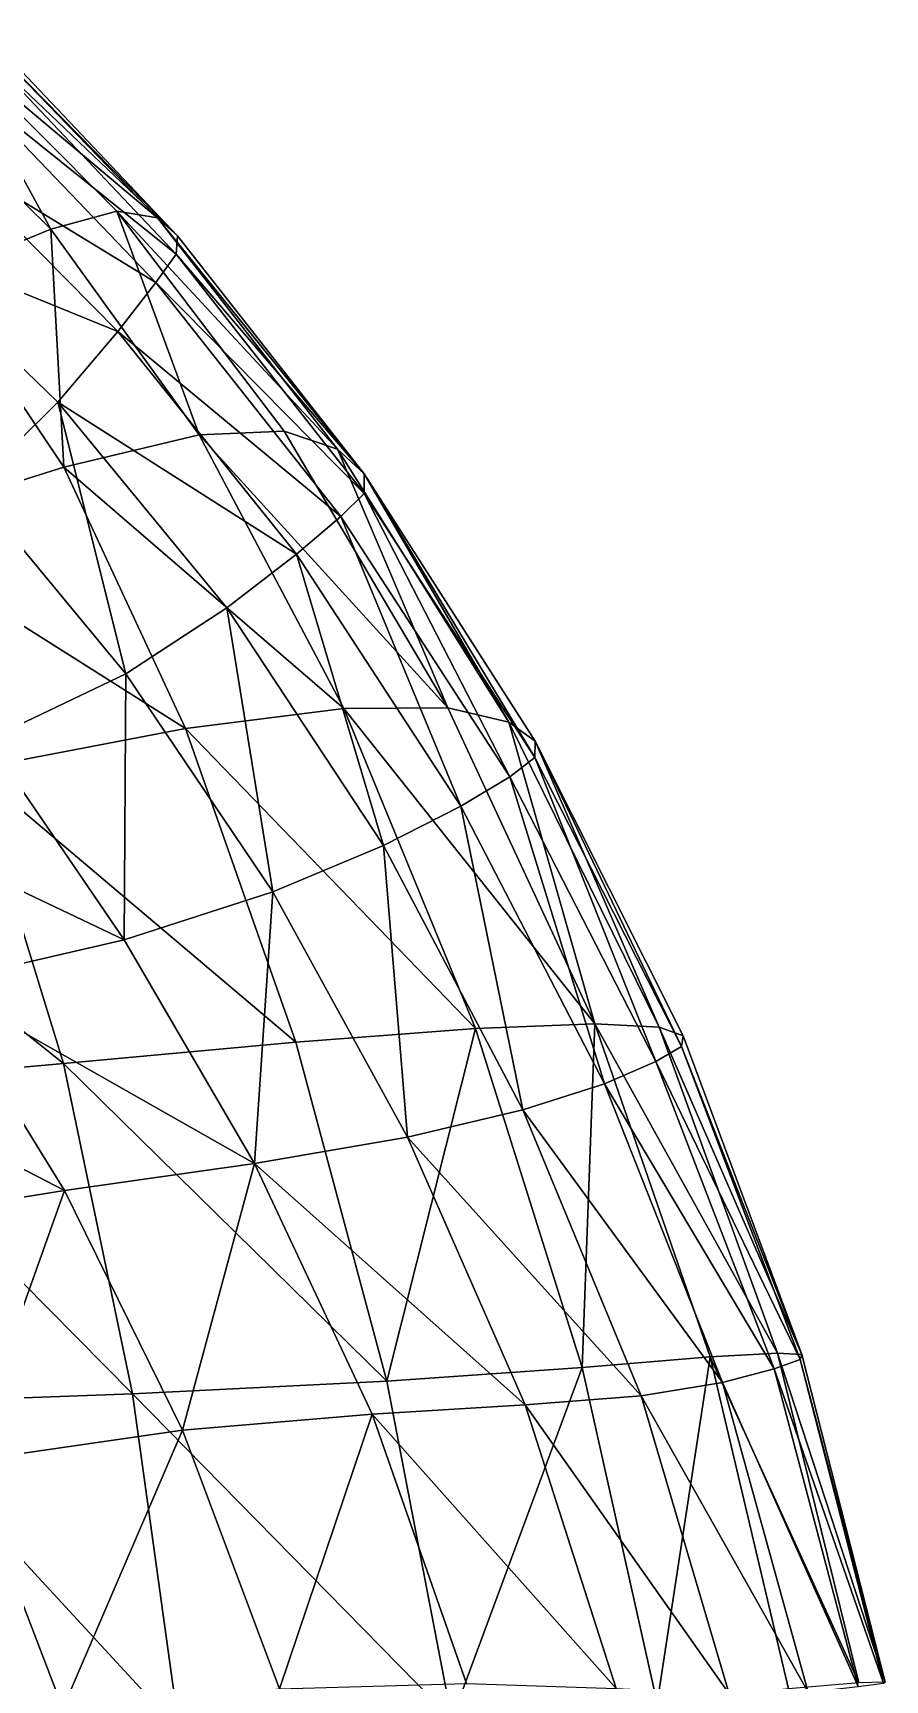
# Model space of a CAD drawing. Extents: x -25.2 to 25.3, y -25.7 to 25.2.
# Drawn here: x 15.3 to 24.63, y 2.43 to 20.47 of the extents above; entities that cross this region are included whole.
import ezdxf

# ---------------------------------------------------------------- set-up
doc = ezdxf.new("R2010")
doc.units = 0

msp = doc.modelspace()

# ---------------------------------------------------------------- linework, layer by layer
for points in [[(14.373, 20.367, -61.978), (14.7, 20.471, -60.329), (16.663, 18.446, -60.371)], [(14.7, 20.471, -60.329), (14.84, 20.4, -58.565), (16.881, 18.251, -58.542)], [(14.7, 20.471, -60.329), (16.881, 18.251, -58.542), (16.663, 18.446, -60.371)], [(14.8, 20.229, -56.657), (16.881, 18.251, -58.542), (14.84, 20.4, -58.565)], [(15.494, 18.321, -63.689), (13.8, 19.992, -63.525), (14.373, 20.367, -61.978)], [(15.494, 18.321, -63.689), (14.373, 20.367, -61.978), (16.215, 18.518, -62.099)], [(14.373, 20.367, -61.978), (16.663, 18.446, -60.371), (16.215, 18.518, -62.099)], [(14.604, 19.862, -54.669), (16.865, 18.047, -56.625), (14.8, 20.229, -56.657)], [(14.8, 20.229, -56.657), (16.865, 18.047, -56.625), (16.881, 18.251, -58.542)], [(14.236, 17.804, -64.993), (13.8, 19.992, -63.525), (15.494, 18.321, -63.689)], [(16.642, 17.738, -54.658), (14.604, 19.862, -54.669), (14.26, 19.192, -52.703)], [(14.604, 19.862, -54.669), (16.642, 17.738, -54.658), (16.865, 18.047, -56.625)], [(16.228, 17.201, -52.704), (14.26, 19.192, -52.703), (13.714, 18.224, -50.915)], [(16.642, 17.738, -54.658), (14.26, 19.192, -52.703), (16.228, 17.201, -52.704)], [(17.119, 16.07, -63.887), (15.494, 18.321, -63.689), (16.215, 18.518, -62.099)], [(17.119, 16.07, -63.887), (16.215, 18.518, -62.099), (18.048, 16.11, -62.257)], [(16.215, 18.518, -62.099), (16.663, 18.446, -60.371), (18.634, 15.913, -60.447)], [(16.215, 18.518, -62.099), (18.634, 15.913, -60.447), (18.048, 16.11, -62.257)], [(16.663, 18.446, -60.371), (16.881, 18.251, -58.542), (18.923, 15.642, -58.544)], [(16.663, 18.446, -60.371), (18.923, 15.642, -58.544), (18.634, 15.913, -60.447)], [(16.228, 17.201, -52.704), (13.714, 18.224, -50.915), (15.572, 16.429, -50.91)], [(14.626, 15.492, -49.431), (15.572, 16.429, -50.91), (13.714, 18.224, -50.915)], [(15.636, 15.715, -65.192), (14.236, 17.804, -64.993), (15.494, 18.321, -63.689)], [(15.636, 15.715, -65.192), (15.494, 18.321, -63.689), (17.119, 16.07, -63.887)], [(16.865, 18.047, -56.625), (18.923, 15.642, -58.544), (16.881, 18.251, -58.542)], [(16.642, 17.738, -54.658), (18.924, 15.428, -56.606), (16.865, 18.047, -56.625)], [(16.865, 18.047, -56.625), (18.924, 15.428, -56.606), (18.923, 15.642, -58.544)], [(13.503, 15.043, -66.052), (14.236, 17.804, -64.993), (15.636, 15.715, -65.192)], [(18.67, 15.177, -54.638), (16.642, 17.738, -54.658), (16.228, 17.201, -52.704)], [(16.642, 17.738, -54.658), (18.67, 15.177, -54.638), (18.924, 15.428, -56.606)], [(18.184, 14.764, -52.664), (16.228, 17.201, -52.704), (15.572, 16.429, -50.91)], [(18.67, 15.177, -54.638), (16.228, 17.201, -52.704), (18.184, 14.764, -52.664)], [(16.316, 13.452, -49.294), (15.572, 16.429, -50.91), (14.626, 15.492, -49.431)], [(18.184, 14.764, -52.664), (15.572, 16.429, -50.91), (17.42, 14.177, -50.831)], [(16.316, 13.452, -49.294), (17.42, 14.177, -50.831), (15.572, 16.429, -50.91)], [(15.636, 15.715, -65.192), (17.119, 16.07, -63.887), (18.703, 13.075, -64.105)], [(17.119, 16.07, -63.887), (18.048, 16.11, -62.257), (19.842, 13.08, -62.428)], [(17.119, 16.07, -63.887), (19.842, 13.08, -62.428), (18.703, 13.075, -64.105)], [(19.842, 13.08, -62.428), (18.048, 16.11, -62.257), (18.634, 15.913, -60.447)], [(19.842, 13.08, -62.428), (18.634, 15.913, -60.447), (20.507, 12.924, -60.55)], [(20.507, 12.924, -60.55), (18.634, 15.913, -60.447), (18.923, 15.642, -58.544)], [(16.969, 12.853, -65.414), (13.503, 15.043, -66.052), (15.636, 15.715, -65.192)], [(15.636, 15.715, -65.192), (18.703, 13.075, -64.105), (16.969, 12.853, -65.414)], [(20.793, 12.535, -56.615), (20.798, 12.714, -58.587), (18.923, 15.642, -58.544)], [(20.793, 12.535, -56.615), (18.923, 15.642, -58.544), (18.924, 15.428, -56.606)], [(20.507, 12.924, -60.55), (18.923, 15.642, -58.544), (20.798, 12.714, -58.587)], [(14.802, 12.732, -48.099), (16.316, 13.452, -49.294), (14.626, 15.492, -49.431)], [(20.52, 12.325, -54.617), (18.924, 15.428, -56.606), (18.67, 15.177, -54.638)], [(20.52, 12.325, -54.617), (20.793, 12.535, -56.615), (18.924, 15.428, -56.606)], [(19.981, 12.004, -52.589), (18.67, 15.177, -54.638), (18.184, 14.764, -52.664)], [(19.981, 12.004, -52.589), (20.52, 12.325, -54.617), (18.67, 15.177, -54.638)], [(16.969, 12.853, -65.414), (14.642, 12.41, -66.229), (13.503, 15.043, -66.052)], [(19.135, 11.573, -50.697), (18.184, 14.764, -52.664), (17.42, 14.177, -50.831)], [(19.135, 11.573, -50.697), (19.981, 12.004, -52.589), (18.184, 14.764, -52.664)], [(17.926, 11.064, -49.109), (17.42, 14.177, -50.831), (16.316, 13.452, -49.294)], [(17.926, 11.064, -49.109), (19.135, 11.573, -50.697), (17.42, 14.177, -50.831)], [(16.296, 10.539, -47.864), (16.316, 13.452, -49.294), (14.802, 12.732, -48.099)], [(16.296, 10.539, -47.864), (17.926, 11.064, -49.109), (16.316, 13.452, -49.294)], [(16.969, 12.853, -65.414), (18.703, 13.075, -64.105), (20.142, 9.568, -64.274)], [(18.703, 13.075, -64.105), (19.842, 13.08, -62.428), (21.448, 9.62, -62.568)], [(18.703, 13.075, -64.105), (21.448, 9.62, -62.568), (20.142, 9.568, -64.274)], [(21.448, 9.62, -62.568), (19.842, 13.08, -62.428), (20.507, 12.924, -60.55)], [(18.176, 9.418, -65.583), (14.642, 12.41, -66.229), (16.969, 12.853, -65.414)], [(16.969, 12.853, -65.414), (20.142, 9.568, -64.274), (18.176, 9.418, -65.583)], [(21.448, 9.62, -62.568), (20.507, 12.924, -60.55), (22.152, 9.582, -60.651)], [(22.152, 9.582, -60.651), (20.507, 12.924, -60.55), (20.798, 12.714, -58.587)], [(12.874, 12.168, -47.253), (16.296, 10.539, -47.864), (14.802, 12.732, -48.099)], [(22.4, 9.373, -56.642), (20.798, 12.714, -58.587), (20.793, 12.535, -56.615)], [(22.4, 9.373, -56.642), (22.418, 9.49, -58.648), (20.798, 12.714, -58.587)], [(22.152, 9.582, -60.651), (20.798, 12.714, -58.587), (22.418, 9.49, -58.648)], [(22.119, 9.207, -54.606), (20.793, 12.535, -56.615), (20.52, 12.325, -54.617)], [(22.119, 9.207, -54.606), (22.4, 9.373, -56.642), (20.793, 12.535, -56.615)], [(15.632, 9.185, -66.358), (12.234, 11.903, -66.65), (14.642, 12.41, -66.229)], [(18.176, 9.418, -65.583), (15.632, 9.185, -66.358), (14.642, 12.41, -66.229)], [(21.554, 8.965, -52.529), (20.52, 12.325, -54.617), (19.981, 12.004, -52.589)], [(21.554, 8.965, -52.529), (22.119, 9.207, -54.606), (20.52, 12.325, -54.617)], [(12.874, 12.168, -47.253), (14.242, 10.066, -46.958), (16.296, 10.539, -47.864)], [(20.662, 8.677, -50.581), (19.981, 12.004, -52.589), (19.135, 11.573, -50.697)], [(20.662, 8.677, -50.581), (21.554, 8.965, -52.529), (19.981, 12.004, -52.589)], [(15.632, 9.185, -66.358), (13.043, 8.952, -66.728), (12.234, 11.903, -66.65)], [(19.399, 8.381, -48.944), (19.135, 11.573, -50.697), (17.926, 11.064, -49.109)], [(19.399, 8.381, -48.944), (20.662, 8.677, -50.581), (19.135, 11.573, -50.697)], [(17.724, 8.09, -47.659), (17.926, 11.064, -49.109), (16.296, 10.539, -47.864)], [(17.724, 8.09, -47.659), (19.399, 8.381, -48.944), (17.926, 11.064, -49.109)], [(14.242, 10.066, -46.958), (17.724, 8.09, -47.659), (16.296, 10.539, -47.864)], [(11.998, 9.682, -46.345), (15.643, 7.795, -46.721), (14.242, 10.066, -46.958)], [(14.242, 10.066, -46.958), (15.643, 7.795, -46.721), (17.724, 8.09, -47.659)], [(11.998, 9.682, -46.345), (13.326, 7.424, -46.062), (15.643, 7.795, -46.721)], [(20.142, 9.568, -64.274), (19.173, 5.709, -65.632), (18.176, 9.418, -65.583)], [(20.142, 9.568, -64.274), (21.311, 5.858, -64.339), (19.173, 5.709, -65.632)], [(21.448, 9.62, -62.568), (21.311, 5.858, -64.339), (20.142, 9.568, -64.274)], [(21.448, 9.62, -62.568), (22.712, 5.972, -62.642), (21.311, 5.858, -64.339)], [(23.45, 6.015, -60.721), (22.712, 5.972, -62.642), (21.448, 9.62, -62.568)], [(23.45, 6.015, -60.721), (21.448, 9.62, -62.568), (22.152, 9.582, -60.651)], [(23.717, 6, -58.702), (23.45, 6.015, -60.721), (22.152, 9.582, -60.651)], [(23.717, 6, -58.702), (22.152, 9.582, -60.651), (22.418, 9.49, -58.648)], [(19.173, 5.709, -65.632), (15.632, 9.185, -66.358), (18.176, 9.418, -65.583)], [(22.4, 9.373, -56.642), (23.717, 6, -58.702), (22.418, 9.49, -58.648)], [(23.413, 5.843, -54.615), (22.119, 9.207, -54.606), (21.554, 8.965, -52.529)], [(22.119, 9.207, -54.606), (23.696, 5.945, -56.672), (22.4, 9.373, -56.642)], [(22.119, 9.207, -54.606), (23.413, 5.843, -54.615), (23.696, 5.945, -56.672)], [(22.4, 9.373, -56.642), (23.696, 5.945, -56.672), (23.717, 6, -58.702)], [(16.39, 5.567, -66.394), (13.043, 8.952, -66.728), (15.632, 9.185, -66.358)], [(19.173, 5.709, -65.632), (16.39, 5.567, -66.394), (15.632, 9.185, -66.358)], [(16.39, 5.567, -66.394), (13.596, 5.468, -66.753), (13.043, 8.952, -66.728)], [(22.848, 5.692, -52.523), (21.554, 8.965, -52.529), (20.662, 8.677, -50.581)], [(23.413, 5.843, -54.615), (21.554, 8.965, -52.529), (22.848, 5.692, -52.523)], [(19.399, 8.381, -48.944), (21.956, 5.546, -50.551), (20.662, 8.677, -50.581)], [(22.848, 5.692, -52.523), (20.662, 8.677, -50.581), (21.956, 5.546, -50.551)], [(17.724, 8.09, -47.659), (20.688, 5.448, -48.862), (19.399, 8.381, -48.944)], [(19.399, 8.381, -48.944), (20.688, 5.448, -48.862), (21.956, 5.546, -50.551)], [(16.936, 5.17, -46.506), (17.724, 8.09, -47.659), (15.643, 7.795, -46.721)], [(16.936, 5.17, -46.506), (19.013, 5.347, -47.51), (17.724, 8.09, -47.659)], [(17.724, 8.09, -47.659), (19.013, 5.347, -47.51), (20.688, 5.448, -48.862)], [(14.584, 4.832, -45.791), (15.643, 7.795, -46.721), (13.326, 7.424, -46.062)], [(14.584, 4.832, -45.791), (16.936, 5.17, -46.506), (15.643, 7.795, -46.721)], [(22.712, 5.972, -62.642), (22.13, 2.18, -64.343), (21.311, 5.858, -64.339)], [(22.712, 5.972, -62.642), (23.571, 2.337, -62.677), (22.13, 2.18, -64.343)], [(24.339, 2.405, -60.768), (22.712, 5.972, -62.642), (23.45, 6.015, -60.721)], [(24.339, 2.405, -60.768), (23.571, 2.337, -62.677), (22.712, 5.972, -62.642)], [(24.626, 2.412, -58.743), (24.339, 2.405, -60.768), (23.45, 6.015, -60.721)], [(24.626, 2.412, -58.743), (23.45, 6.015, -60.721), (23.717, 6, -58.702)], [(23.696, 5.945, -56.672), (24.626, 2.412, -58.743), (23.717, 6, -58.702)], [(21.311, 5.858, -64.339), (19.885, 2.005, -65.611), (19.173, 5.709, -65.632)], [(21.311, 5.858, -64.339), (22.13, 2.18, -64.343), (19.885, 2.005, -65.611)], [(24.332, 2.362, -54.633), (23.413, 5.843, -54.615), (22.848, 5.692, -52.523)], [(23.413, 5.843, -54.615), (24.611, 2.399, -56.698), (23.696, 5.945, -56.672)], [(23.413, 5.843, -54.615), (24.332, 2.362, -54.633), (24.611, 2.399, -56.698)], [(23.696, 5.945, -56.672), (24.611, 2.399, -56.698), (24.626, 2.412, -58.743)], [(19.885, 2.005, -65.611), (16.39, 5.567, -66.394), (19.173, 5.709, -65.632)], [(23.783, 2.303, -52.552), (22.848, 5.692, -52.523), (21.956, 5.546, -50.551)], [(24.332, 2.362, -54.633), (22.848, 5.692, -52.523), (23.783, 2.303, -52.552)], [(16.898, 1.886, -66.375), (13.596, 5.468, -66.753), (16.39, 5.567, -66.394)], [(16.898, 1.886, -66.375), (13.921, 1.83, -66.748), (13.596, 5.468, -66.753)], [(19.885, 2.005, -65.611), (16.898, 1.886, -66.375), (16.39, 5.567, -66.394)], [(19.013, 5.347, -47.51), (21.684, 2.342, -48.84), (20.688, 5.448, -48.862)], [(20.688, 5.448, -48.862), (22.919, 2.282, -50.576), (21.956, 5.546, -50.551)], [(20.688, 5.448, -48.862), (21.684, 2.342, -48.84), (22.919, 2.282, -50.576)], [(23.783, 2.303, -52.552), (21.956, 5.546, -50.551), (22.919, 2.282, -50.576)], [(17.997, 2.338, -46.329), (19.013, 5.347, -47.51), (16.936, 5.17, -46.506)], [(17.997, 2.338, -46.329), (20.046, 2.396, -47.413), (19.013, 5.347, -47.51)], [(19.013, 5.347, -47.51), (20.046, 2.396, -47.413), (21.684, 2.342, -48.84)], [(15.624, 2.124, -45.557), (16.936, 5.17, -46.506), (14.584, 4.832, -45.791)], [(15.624, 2.124, -45.557), (17.997, 2.338, -46.329), (16.936, 5.17, -46.506)], [(13.026, 1.717, -45.038), (15.624, 2.124, -45.557), (14.584, 4.832, -45.791)]]:
    msp.add_3dface(points)

doc.saveas('drawing.dxf')
